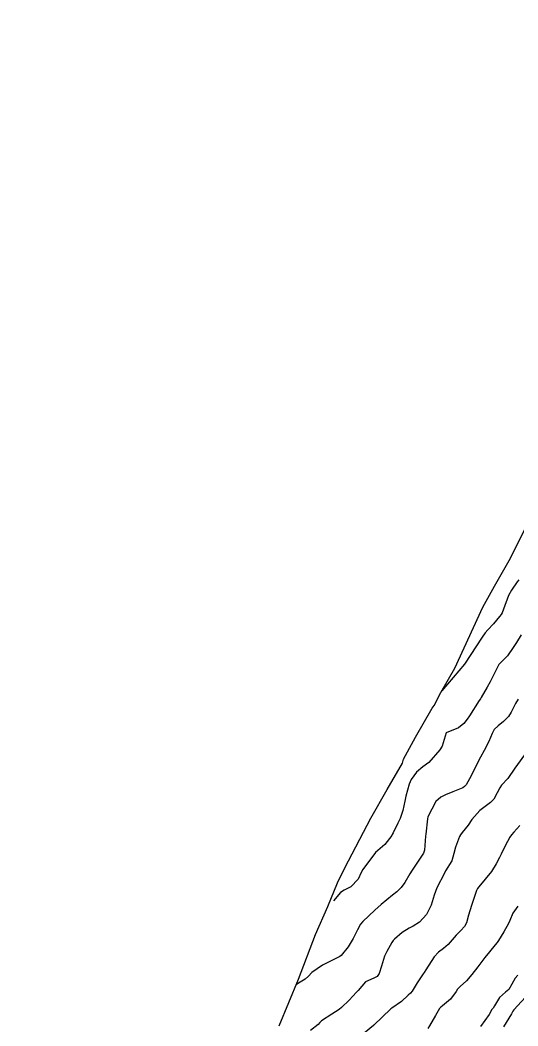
# Model space of a CAD drawing. Header units: metres. Extents: x 318500 to 325275, y 7408834 to 7428799.
# Drawn here: x 320771.4 to 320829.1, y 7415186.8 to 7415303.4 of the extents above; entities that cross this region are included whole.
import ezdxf

# ---------------------------------------------------------------- set-up
doc = ezdxf.new("R2010")
doc.units = ezdxf.units.M
doc.header["$MEASUREMENT"] = 0
for name, color, linetype in [('Area', 45, 'Continuous'), ('Curvas de Nivel 1m', 11, 'Continuous'), ('Curvas de Nivel 5m', 15, 'Continuous'), ('Vias Primárias', 230, 'Continuous')]:
    doc.layers.add(name, color=color, linetype=linetype)

msp = doc.modelspace()

# ---------------------------------------------------------------- linework, layer by layer
at = {"layer": 'Area'}
msp.add_lwpolyline([(320801.44, 7415186.77), (320803.66, 7415192.18), (320805.63, 7415197.37), (320807.07, 7415200.62), (320808.18, 7415203.36), (320809.03, 7415205.13), (320812.07, 7415210.88), (320813.95, 7415214.21), (320815.73, 7415217.26), (320815.85, 7415217.72), (320817.23, 7415220.25), (320819.17, 7415223.62), (320819.29, 7415223.8), (320819.39, 7415223.93), (320820.16, 7415225.45), (320821.81, 7415228.27), (320825.04, 7415235.33), (320826.42, 7415237.78), (320828.12, 7415240.77), (320830.18, 7415244.9)], dxfattribs=at)
at = {"layer": 'Curvas de Nivel 1m', "flags": 128}
for points, elevation in [([(320829.21, 7415238.5), (320829.04, 7415238.29), (320828.37, 7415237.33), (320828.04, 7415236.68), (320827.43, 7415235.11), (320827.28, 7415234.69), (320827.18, 7415234.51), (320826.99, 7415234.26), (320826.27, 7415233.41), (320825.63, 7415232.71), (320825.32, 7415232.36), (320824.96, 7415231.88), (320822.92, 7415228.75), (320820.31, 7415225.65)], 744), ([(320829.48, 7415232.15), (320828.95, 7415231.23), (320828.71, 7415230.91), (320828.55, 7415230.67), (320827.91, 7415229.7), (320826.92, 7415228.69), (320826.23, 7415227.37), (320825.9, 7415226.7), (320825.54, 7415226.05), (320824.86, 7415224.86), (320824.81, 7415224.77), (320824.78, 7415224.72), (320824.64, 7415224.51), (320823.5, 7415222.74), (320823.23, 7415222.35), (320822.83, 7415221.84), (320822.22, 7415221.36), (320820.81, 7415220.77), (320820.33, 7415219.24), (320820.08, 7415218.78), (320818.77, 7415217.34), (320818.09, 7415216.81), (320817.37, 7415216.2), (320816.74, 7415215.34), (320816.5, 7415214.83), (320816.13, 7415213.41), (320816.01, 7415212.84), (320815.76, 7415211.77), (320815.46, 7415210.84), (320815.21, 7415210.31), (320814.66, 7415209.19), (320814.55, 7415208.96), (320814.48, 7415208.85), (320813.67, 7415207.83), (320812.62, 7415206.88), (320811.12, 7415204.9), (320810.94, 7415204.56), (320810.58, 7415203.79), (320809.74, 7415202.92), (320808.96, 7415202.53), (320808.56, 7415202.25), (320807.73, 7415201.3)], 743), ([(320829.15, 7415224.67), (320828.85, 7415224.16), (320828.35, 7415223.17), (320828.02, 7415222.68), (320827.43, 7415222.09), (320826.82, 7415221.59), (320826.37, 7415221.14), (320826.13, 7415220.7), (320825.75, 7415219.75), (320825.22, 7415218.71), (320824.77, 7415217.94), (320824.15, 7415216.73), (320823.71, 7415215.78), (320823.1, 7415214.74), (320822.93, 7415214.54), (320822.72, 7415214.4), (320821.57, 7415213.91), (320820.71, 7415213.58), (320820.17, 7415213.32), (320819.61, 7415212.79), (320818.68, 7415211.01), (320818.64, 7415210.8), (320818.43, 7415209.03), (320818.41, 7415208.8), (320818.28, 7415207.15), (320818.17, 7415206.81), (320817.32, 7415205.53), (320816.85, 7415204.83), (320816.59, 7415204.4), (320816, 7415203.41), (320815.58, 7415202.84), (320815.06, 7415202.34), (320814.56, 7415201.96), (320813.26, 7415200.87), (320812.53, 7415200.19), (320811.12, 7415198.9), (320810.85, 7415198.56), (320810.51, 7415197.91), (320810.17, 7415197.23), (320810.01, 7415196.91), (320809.45, 7415195.94), (320808.61, 7415194.93), (320808.46, 7415194.83), (320808.24, 7415194.72), (320806.45, 7415193.82), (320805.23, 7415192.97), (320804.85, 7415192.56), (320804.43, 7415192.18), (320803.86, 7415191.86), (320803.45, 7415191.59)], 742), ([(320830.19, 7415218.65), (320828.76, 7415216.67), (320827.94, 7415215.48), (320827.23, 7415214.68), (320827.01, 7415214.4), (320826.72, 7415213.81), (320826.32, 7415213.08), (320825.95, 7415212.7), (320824.69, 7415211.78), (320823.77, 7415210.73), (320823.36, 7415210.05), (320822.66, 7415209.21), (320822.45, 7415208.95), (320822.35, 7415208.75), (320821.88, 7415207.51), (320821.68, 7415206.76), (320821.44, 7415205.93), (320820.71, 7415204.77), (320820.68, 7415204.69), (320820.6, 7415204.49), (320819.72, 7415202.78), (320819.39, 7415201.96), (320819.04, 7415200.79), (320818.53, 7415199.69), (320817.71, 7415198.81), (320816.97, 7415198.36), (320816.51, 7415198.13), (320815.71, 7415197.63), (320814.8, 7415196.85), (320814.65, 7415196.69), (320814.48, 7415196.44), (320813.91, 7415195.42), (320813.66, 7415194.86), (320813.29, 7415193.71), (320813.01, 7415192.87), (320812.79, 7415192.52), (320812.43, 7415192.31), (320811.44, 7415191.88), (320810.6, 7415190.9), (320810.51, 7415190.8), (320810.41, 7415190.7), (320809.54, 7415189.77), (320808.65, 7415188.93), (320808.38, 7415188.69), (320807.56, 7415188.13), (320806.36, 7415187.36), (320806.16, 7415187.16), (320805.97, 7415186.96), (320805.07, 7415186.25)], 741), ([(320829.12, 7415200.66), (320828.53, 7415199.86), (320828.17, 7415199.02), (320828.02, 7415198.67), (320827.5, 7415197.69), (320826.86, 7415196.69), (320826.7, 7415196.47), (320826.48, 7415196.18), (320825.82, 7415195.35), (320825.27, 7415194.71), (320824.45, 7415193.64), (320823.77, 7415192.73), (320823.15, 7415192.02), (320822.42, 7415191.35), (320822.12, 7415191.04), (320821.94, 7415190.75), (320821.3, 7415189.86), (320820.39, 7415189.12), (320820.19, 7415188.97), (320820.03, 7415188.78), (320819.57, 7415187.98), (320818.87, 7415186.79), (320818.66, 7415186.49)], 739), ([(320829.11, 7415192.66), (320828.8, 7415192.3), (320828.42, 7415191.63), (320828.08, 7415191), (320827.69, 7415190.68), (320827, 7415190.09), (320826.39, 7415189.1), (320826.23, 7415188.84), (320826.11, 7415188.69), (320825.78, 7415188.11), (320824.79, 7415186.71)], 738), ([(320830.41, 7415190.57), (320828.66, 7415188.66), (320828.54, 7415188.49), (320828.38, 7415188.18), (320827.44, 7415186.67)], 737)]:
    msp.add_lwpolyline(points, dxfattribs=dict(at, elevation=elevation))
at = {"layer": 'Curvas de Nivel 5m', "elevation": 740, "flags": 128}
msp.add_lwpolyline([(320829.32, 7415210.01), (320828.66, 7415209.26), (320828.37, 7415208.95), (320828.17, 7415208.67), (320827.64, 7415207.67), (320827.18, 7415206.68), (320826.99, 7415206.31), (320826.61, 7415205.57), (320826.07, 7415204.7), (320824.57, 7415202.9), (320824.43, 7415202.72), (320824.33, 7415202.49), (320823.75, 7415200.73), (320823.4, 7415199.61), (320823.14, 7415198.74), (320822.94, 7415198.32), (320822.51, 7415197.86), (320821.94, 7415197.32), (320821.49, 7415196.76), (320821.04, 7415196.21), (320820.47, 7415195.75), (320819.91, 7415195.34), (320819.39, 7415194.79), (320818.44, 7415193.29), (320818.26, 7415192.98), (320818.13, 7415192.8), (320817.44, 7415191.79), (320816.84, 7415190.82), (320816.65, 7415190.58), (320816.4, 7415190.33), (320815.61, 7415189.62), (320814.49, 7415188.85), (320814.38, 7415188.77), (320812.43, 7415186.88), (320812.39, 7415186.85), (320812.36, 7415186.82), (320811.29, 7415185.95)], dxfattribs=at)
at = {"layer": 'Vias Primárias'}
msp.add_lwpolyline([(321109.37, 7414841.13, 0), (321121.45, 7414845.47, -0.165445)], format="xyb", dxfattribs=at)

doc.saveas('drawing.dxf')
